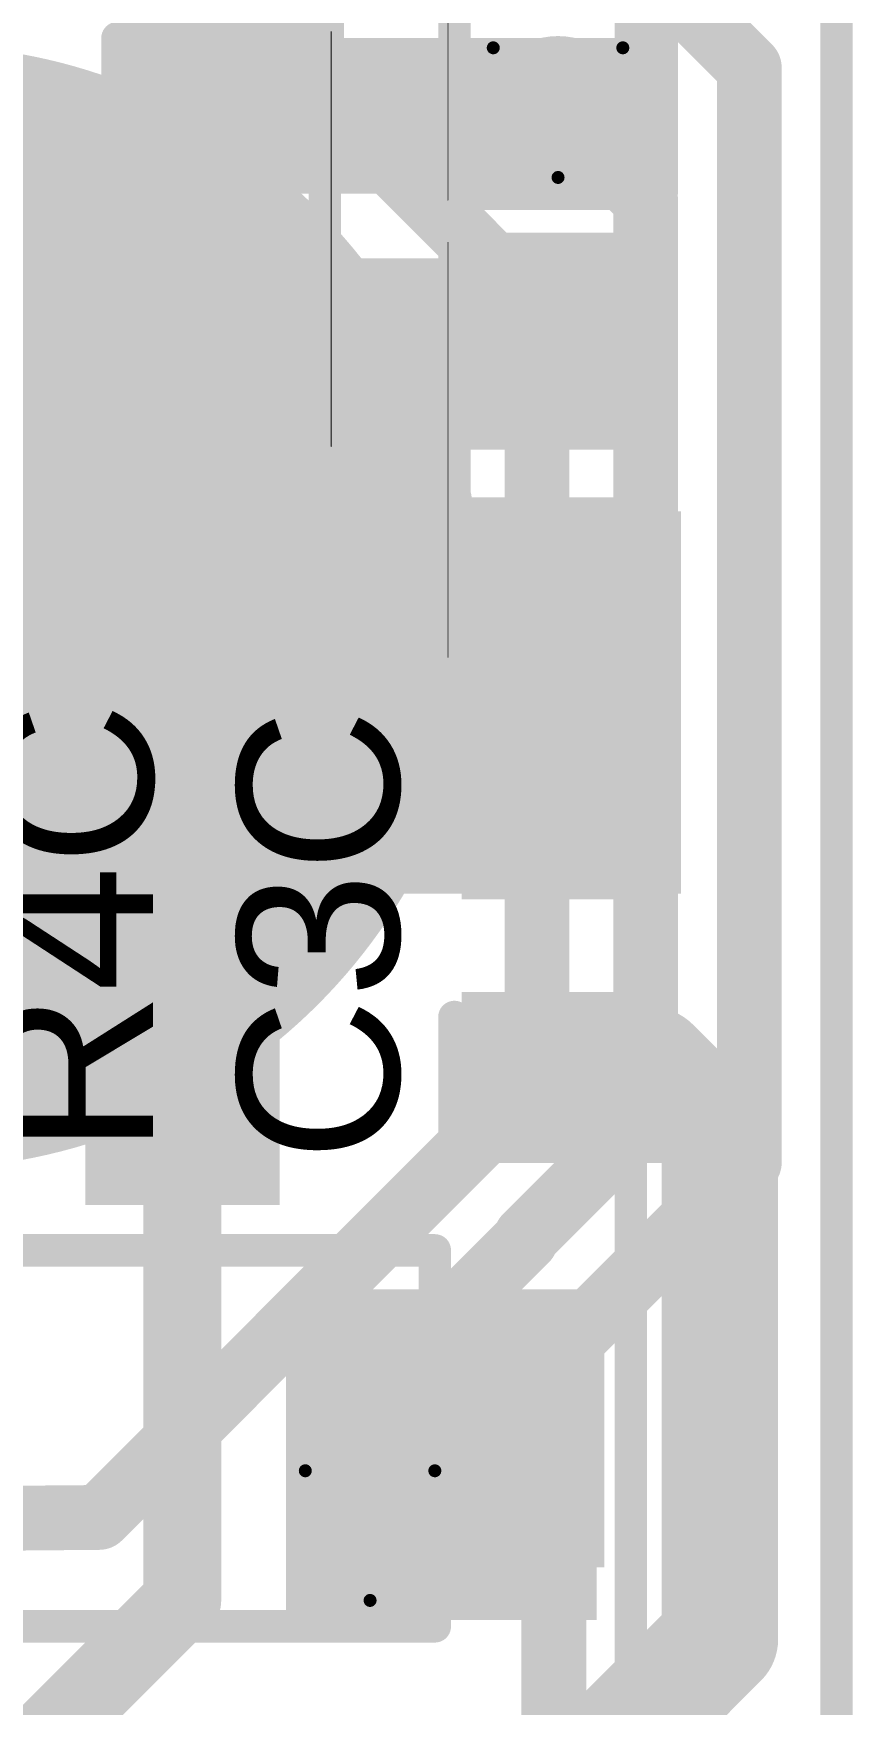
# Model space of a CAD drawing. Header units: inches. Extents: x -3.9 to 9.5, y -7 to 2.6.
# Drawn here: x -1.6631 to -1.5366, y -5.0218 to -4.7641 of the extents above; entities that cross this region are included whole.
import ezdxf

# ---------------------------------------------------------------- set-up
doc = ezdxf.new("R2010")
doc.units = ezdxf.units.IN
doc.header["$MEASUREMENT"] = 0
for name, color, linetype in [('Board Outline', 216, 'Continuous'), ('Bottom Layer', 5, 'Continuous'), ('Bottom Overlay', 54, 'Continuous'), ('Bottom Paste', 16, 'Continuous'), ('Bottom Solder', 6, 'Continuous'), ('Drill Drawing', 1, 'Continuous'), ('Top Layer', 1, 'Continuous'), ('Top Overlay', 2, 'Continuous'), ('Top Paste', 8, 'Continuous'), ('Top Solder', 216, 'Continuous'), ('Via Holes', 16, 'Continuous')]:
    doc.layers.add(name, color=color, linetype=linetype)
doc.styles.add('Arial', font='', dxfattribs={"height": 0.2})
doc.styles.get('Arial').set_extended_font_data('Arial')

# ---------------------------------------------------------------- blocks, each defined once
blk = doc.blocks.new('R___0402_158')
at = {"layer": 'Top Layer'}
for points in [[(-0.0275, -0.0125), (-0.0275, 0.0125), (-0.0095, 0.0125), (-0.0095, -0.0125)], [(0.0095, -0.0125), (0.0095, 0.0125), (0.0275, 0.0125), (0.0275, -0.0125)]]:
    blk.add_hatch(color=1, dxfattribs=at).paths.add_polyline_path(points)
at = {"layer": 'Top Paste'}
for points in [[(-0.0275, -0.0125), (-0.0275, 0.0125), (-0.0095, 0.0125), (-0.0095, -0.0125)], [(0.0095, -0.0125), (0.0095, 0.0125), (0.0275, 0.0125), (0.0275, -0.0125)]]:
    blk.add_hatch(color=8, dxfattribs=at).paths.add_polyline_path(points)
at = {"layer": 'Top Solder'}
for points in [[(-0.02967, -0.01467), (-0.02967, 0.01467), (-0.00733, 0.01467), (-0.00733, -0.01467)], [(0.00733, -0.01467), (0.00733, 0.01467), (0.02967, 0.01467), (0.02967, -0.01467)]]:
    blk.add_hatch(color=216, dxfattribs=at).paths.add_polyline_path(points)
at = {"layer": 'Top Overlay'}
for points in [[(-0.031, -0.016, 0.005, 0.005, 0), (-0.031, 0.016, 0.005, 0.005, 0)], [(0.031, 0.016, 0.005, 0.005, 0), (-0.031, 0.016, 0.005, 0.005, 0)], [(0.031, -0.016, 0.005, 0.005, 0), (0.031, 0.016, 0.005, 0.005, 0)], [(0.031, -0.016, 0.005, 0.005, 0), (-0.031, -0.016, 0.005, 0.005, 0)], [(0.032, -0.017, 0.000127, 0.000127, 0), (-0.032, -0.017, 0.000127, 0.000127, 0)]]:
    blk.add_lwpolyline(points, format="xyseb", dxfattribs=at)
for points in [[(-0.03225, 0.016, 0.0025, 0.0025, 1), (-0.02975, 0.016, 0.0025, 0.0025, 1)], [(-0.03225, 0.016, 0.0025, 0.0025, 1), (-0.02975, 0.016, 0.0025, 0.0025, 1)], [(0.02975, 0.016, 0.0025, 0.0025, 1), (0.03225, 0.016, 0.0025, 0.0025, 1)], [(0.02975, 0.016, 0.0025, 0.0025, 1), (0.03225, 0.016, 0.0025, 0.0025, 1)], [(-0.03225, -0.016, 0.0025, 0.0025, 1), (-0.02975, -0.016, 0.0025, 0.0025, 1)], [(-0.03225, -0.016, 0.0025, 0.0025, 1), (-0.02975, -0.016, 0.0025, 0.0025, 1)], [(0.02975, -0.016, 0.0025, 0.0025, 1), (0.03225, -0.016, 0.0025, 0.0025, 1)], [(0.02975, -0.016, 0.0025, 0.0025, 1), (0.03225, -0.016, 0.0025, 0.0025, 1)], [(-0.03203, -0.017, 0.0000635, 0.0000635, 1), (-0.03197, -0.017, 0.0000635, 0.0000635, 1)], [(0.03197, -0.017, 0.0000635, 0.0000635, 1), (0.03203, -0.017, 0.0000635, 0.0000635, 1)]]:
    blk.add_lwpolyline(points, format="xyseb", close=True, dxfattribs=at)
blk = doc.blocks.new('R___0402_165')
at = {"layer": 'Top Layer'}
for points in [[(-0.0275, -0.0125), (-0.0275, 0.0125), (-0.0095, 0.0125), (-0.0095, -0.0125)], [(0.0095, -0.0125), (0.0095, 0.0125), (0.0275, 0.0125), (0.0275, -0.0125)]]:
    blk.add_hatch(color=1, dxfattribs=at).paths.add_polyline_path(points)
at = {"layer": 'Top Paste'}
for points in [[(-0.0275, -0.0125), (-0.0275, 0.0125), (-0.0095, 0.0125), (-0.0095, -0.0125)], [(0.0095, -0.0125), (0.0095, 0.0125), (0.0275, 0.0125), (0.0275, -0.0125)]]:
    blk.add_hatch(color=8, dxfattribs=at).paths.add_polyline_path(points)
at = {"layer": 'Top Solder'}
for points in [[(-0.02967, -0.01467), (-0.02967, 0.01467), (-0.00733, 0.01467), (-0.00733, -0.01467)], [(0.00733, -0.01467), (0.00733, 0.01467), (0.02967, 0.01467), (0.02967, -0.01467)]]:
    blk.add_hatch(color=216, dxfattribs=at).paths.add_polyline_path(points)
at = {"layer": 'Top Overlay'}
for points in [[(-0.031, 0.016, 0.005, 0.005, 0), (-0.031, -0.016, 0.005, 0.005, 0)], [(-0.031, 0.016, 0.005, 0.005, 0), (0.031, 0.016, 0.005, 0.005, 0)], [(0.031, 0.016, 0.005, 0.005, 0), (0.031, -0.016, 0.005, 0.005, 0)], [(-0.031, -0.016, 0.005, 0.005, 0), (0.031, -0.016, 0.005, 0.005, 0)], [(-0.032, -0.017, 0.000127, 0.000127, 0), (0.032, -0.017, 0.000127, 0.000127, 0)]]:
    blk.add_lwpolyline(points, format="xyseb", dxfattribs=at)
for points in [[(-0.03225, 0.016, 0.0025, 0.0025, 1), (-0.02975, 0.016, 0.0025, 0.0025, 1)], [(-0.03225, 0.016, 0.0025, 0.0025, 1), (-0.02975, 0.016, 0.0025, 0.0025, 1)], [(0.02975, 0.016, 0.0025, 0.0025, 1), (0.03225, 0.016, 0.0025, 0.0025, 1)], [(0.02975, 0.016, 0.0025, 0.0025, 1), (0.03225, 0.016, 0.0025, 0.0025, 1)], [(-0.03225, -0.016, 0.0025, 0.0025, 1), (-0.02975, -0.016, 0.0025, 0.0025, 1)], [(-0.03225, -0.016, 0.0025, 0.0025, 1), (-0.02975, -0.016, 0.0025, 0.0025, 1)], [(0.02975, -0.016, 0.0025, 0.0025, 1), (0.03225, -0.016, 0.0025, 0.0025, 1)], [(0.02975, -0.016, 0.0025, 0.0025, 1), (0.03225, -0.016, 0.0025, 0.0025, 1)], [(-0.03203, -0.017, 0.0000635, 0.0000635, 1), (-0.03197, -0.017, 0.0000635, 0.0000635, 1)], [(0.03197, -0.017, 0.0000635, 0.0000635, 1), (0.03203, -0.017, 0.0000635, 0.0000635, 1)]]:
    blk.add_lwpolyline(points, format="xyseb", close=True, dxfattribs=at)
blk = doc.blocks.new('R___0402_172')
at = {"layer": 'Top Layer'}
for points in [[(-0.0275, -0.0125), (-0.0275, 0.0125), (-0.0095, 0.0125), (-0.0095, -0.0125)], [(0.0095, -0.0125), (0.0095, 0.0125), (0.0275, 0.0125), (0.0275, -0.0125)]]:
    blk.add_hatch(color=1, dxfattribs=at).paths.add_polyline_path(points)
at = {"layer": 'Top Paste'}
for points in [[(-0.0275, -0.0125), (-0.0275, 0.0125), (-0.0095, 0.0125), (-0.0095, -0.0125)], [(0.0095, -0.0125), (0.0095, 0.0125), (0.0275, 0.0125), (0.0275, -0.0125)]]:
    blk.add_hatch(color=8, dxfattribs=at).paths.add_polyline_path(points)
at = {"layer": 'Top Solder'}
for points in [[(-0.02967, -0.01467), (-0.02967, 0.01467), (-0.00733, 0.01467), (-0.00733, -0.01467)], [(0.00733, -0.01467), (0.00733, 0.01467), (0.02967, 0.01467), (0.02967, -0.01467)]]:
    blk.add_hatch(color=216, dxfattribs=at).paths.add_polyline_path(points)
at = {"layer": 'Top Overlay'}
for points in [[(-0.031, -0.016, 0.005, 0.005, 0), (-0.031, 0.016, 0.005, 0.005, 0)], [(0.031, 0.016, 0.005, 0.005, 0), (-0.031, 0.016, 0.005, 0.005, 0)], [(0.031, -0.016, 0.005, 0.005, 0), (0.031, 0.016, 0.005, 0.005, 0)], [(0.031, -0.016, 0.005, 0.005, 0), (-0.031, -0.016, 0.005, 0.005, 0)], [(0.032, -0.017, 0.000127, 0.000127, 0), (-0.032, -0.017, 0.000127, 0.000127, 0)]]:
    blk.add_lwpolyline(points, format="xyseb", dxfattribs=at)
for points in [[(-0.03225, 0.016, 0.0025, 0.0025, 1), (-0.02975, 0.016, 0.0025, 0.0025, 1)], [(-0.03225, 0.016, 0.0025, 0.0025, 1), (-0.02975, 0.016, 0.0025, 0.0025, 1)], [(0.02975, 0.016, 0.0025, 0.0025, 1), (0.03225, 0.016, 0.0025, 0.0025, 1)], [(0.02975, 0.016, 0.0025, 0.0025, 1), (0.03225, 0.016, 0.0025, 0.0025, 1)], [(-0.03225, -0.016, 0.0025, 0.0025, 1), (-0.02975, -0.016, 0.0025, 0.0025, 1)], [(-0.03225, -0.016, 0.0025, 0.0025, 1), (-0.02975, -0.016, 0.0025, 0.0025, 1)], [(0.02975, -0.016, 0.0025, 0.0025, 1), (0.03225, -0.016, 0.0025, 0.0025, 1)], [(0.02975, -0.016, 0.0025, 0.0025, 1), (0.03225, -0.016, 0.0025, 0.0025, 1)], [(-0.03203, -0.017, 0.0000635, 0.0000635, 1), (-0.03197, -0.017, 0.0000635, 0.0000635, 1)], [(0.03197, -0.017, 0.0000635, 0.0000635, 1), (0.03203, -0.017, 0.0000635, 0.0000635, 1)]]:
    blk.add_lwpolyline(points, format="xyseb", close=True, dxfattribs=at)
blk = doc.blocks.new('_EMG________B_200')
at = {"layer": 'Bottom Layer'}
h = blk.add_hatch(color=5, dxfattribs=at)
edge = h.paths.add_edge_path()
edge.add_arc((-0.11417, 0.0005), 0.08268, 90, 270)
edge.add_line((-0.11417, -0.08217), (0.11417, -0.08217))
edge.add_arc((0.11417, 0.0005), 0.08268, 270, 450)
edge.add_line((0.11417, 0.08318), (-0.11417, 0.08318))
at = {"layer": 'Bottom Paste'}
h = blk.add_hatch(color=16, dxfattribs=at)
edge = h.paths.add_edge_path()
edge.add_arc((-0.11417, 0.0005), 0.08268, 90, 270)
edge.add_line((-0.11417, -0.08217), (0.11417, -0.08217))
edge.add_arc((0.11417, 0.0005), 0.08268, 270, 450)
edge.add_line((0.11417, 0.08318), (-0.11417, 0.08318))
at = {"layer": 'Bottom Solder'}
h = blk.add_hatch(color=6, dxfattribs=at)
edge = h.paths.add_edge_path()
edge.add_arc((-0.11417, 0.0005), 0.08668, 90, 270)
edge.add_line((-0.11417, -0.08617), (0.11417, -0.08617))
edge.add_arc((0.11417, 0.0005), 0.08668, 270, 450)
edge.add_line((0.11417, 0.08718), (-0.11417, 0.08718))
at = {"layer": 'Bottom Overlay'}
blk.add_lwpolyline([(0.22375, -0.43172, 0.005, 0.005, 0), (0.22375, 0.43172, 0.005, 0.005, 0)], format="xyseb", dxfattribs=at)
blk = doc.blocks.new('SOD_323_221')
at = {"layer": 'Top Layer'}
for points in [[(-0.02953, -0.01772), (-0.06102, -0.01772), (-0.06102, 0.01772), (-0.02953, 0.01772)], [(0.06102, -0.01772), (0.02953, -0.01772), (0.02953, 0.01772), (0.06102, 0.01772)]]:
    blk.add_hatch(color=1, dxfattribs=at).paths.add_polyline_path(points)
at = {"layer": 'Top Overlay'}
for points in [[(-0.079, 0.019), (-0.036, 0.019), (-0.036, 0.031), (-0.079, 0.031)], [(-0.079, -0.02), (-0.062, -0.02), (-0.062, 0.02), (-0.079, 0.02)], [(-0.079, -0.031), (-0.036, -0.031), (-0.036, -0.019), (-0.079, -0.019)]]:
    blk.add_hatch(color=2, dxfattribs=at).paths.add_polyline_path(points)
at = {"layer": 'Top Paste'}
for points in [[(-0.02953, -0.01772), (-0.06102, -0.01772), (-0.06102, 0.01772), (-0.02953, 0.01772)], [(0.06102, -0.01772), (0.02953, -0.01772), (0.02953, 0.01772), (0.06102, 0.01772)]]:
    blk.add_hatch(color=8, dxfattribs=at).paths.add_polyline_path(points)
at = {"layer": 'Top Solder'}
for points in [[(-0.02736, -0.01988), (-0.06319, -0.01988), (-0.06319, 0.01988), (-0.02736, 0.01988)], [(0.06319, -0.01988), (0.02736, -0.01988), (0.02736, 0.01988), (0.06319, 0.01988)]]:
    blk.add_hatch(color=216, dxfattribs=at).paths.add_polyline_path(points)
at = {"layer": 'Top Overlay'}
for points in [[(-0.036, 0.029, 0.005, 0.005, 0), (0.037, 0.029, 0.005, 0.005, 0)], [(0.037, 0.022, 0.005, 0.005, 0), (0.037, 0.029, 0.005, 0.005, 0)], [(0.037, -0.029, 0.005, 0.005, 0), (0.037, -0.022, 0.005, 0.005, 0)], [(-0.036, -0.029, 0.005, 0.005, 0), (0.037, -0.029, 0.005, 0.005, 0)]]:
    blk.add_lwpolyline(points, format="xyseb", dxfattribs=at)
for points in [[(-0.03725, 0.029, 0.0025, 0.0025, 1), (-0.03475, 0.029, 0.0025, 0.0025, 1)], [(0.03575, 0.029, 0.0025, 0.0025, 1), (0.03825, 0.029, 0.0025, 0.0025, 1)], [(0.03575, 0.029, 0.0025, 0.0025, 1), (0.03825, 0.029, 0.0025, 0.0025, 1)], [(0.03575, 0.022, 0.0025, 0.0025, 1), (0.03825, 0.022, 0.0025, 0.0025, 1)], [(0.03575, -0.022, 0.0025, 0.0025, 1), (0.03825, -0.022, 0.0025, 0.0025, 1)], [(-0.03725, -0.029, 0.0025, 0.0025, 1), (-0.03475, -0.029, 0.0025, 0.0025, 1)], [(0.03575, -0.029, 0.0025, 0.0025, 1), (0.03825, -0.029, 0.0025, 0.0025, 1)], [(0.03575, -0.029, 0.0025, 0.0025, 1), (0.03825, -0.029, 0.0025, 0.0025, 1)]]:
    blk.add_lwpolyline(points, format="xyseb", close=True, dxfattribs=at)
blk = doc.blocks.new('C___0402_249')
at = {"layer": 'Top Layer'}
for points in [[(-0.0275, -0.0125), (-0.0275, 0.0125), (-0.0095, 0.0125), (-0.0095, -0.0125)], [(0.0095, -0.0125), (0.0095, 0.0125), (0.0275, 0.0125), (0.0275, -0.0125)]]:
    blk.add_hatch(color=1, dxfattribs=at).paths.add_polyline_path(points)
at = {"layer": 'Top Paste'}
for points in [[(-0.0275, -0.0125), (-0.0275, 0.0125), (-0.0095, 0.0125), (-0.0095, -0.0125)], [(0.0095, -0.0125), (0.0095, 0.0125), (0.0275, 0.0125), (0.0275, -0.0125)]]:
    blk.add_hatch(color=8, dxfattribs=at).paths.add_polyline_path(points)
at = {"layer": 'Top Solder'}
for points in [[(-0.02986, -0.01486), (-0.02986, 0.01486), (-0.00714, 0.01486), (-0.00714, -0.01486)], [(0.00714, -0.01486), (0.00714, 0.01486), (0.02986, 0.01486), (0.02986, -0.01486)]]:
    blk.add_hatch(color=216, dxfattribs=at).paths.add_polyline_path(points)
at = {"layer": 'Top Overlay'}
for points in [[(-0.031, 0.016, 0.005, 0.005, 0), (-0.011, 0.016, 0.005, 0.005, 0)], [(-0.031, 0.016, 0.005, 0.005, 0), (-0.031, -0.016, 0.005, 0.005, 0)], [(0.011, 0.016, 0.005, 0.005, 0), (0.031, 0.016, 0.005, 0.005, 0)], [(0.031, 0.016, 0.005, 0.005, 0), (0.031, -0.016, 0.005, 0.005, 0)], [(-0.031, -0.016, 0.005, 0.005, 0), (-0.011, -0.016, 0.005, 0.005, 0)], [(0.011, -0.016, 0.005, 0.005, 0), (0.031, -0.016, 0.005, 0.005, 0)]]:
    blk.add_lwpolyline(points, format="xyseb", dxfattribs=at)
for points in [[(-0.03225, 0.016, 0.0025, 0.0025, 1), (-0.02975, 0.016, 0.0025, 0.0025, 1)], [(-0.03225, 0.016, 0.0025, 0.0025, 1), (-0.02975, 0.016, 0.0025, 0.0025, 1)], [(-0.01225, 0.016, 0.0025, 0.0025, 1), (-0.00975, 0.016, 0.0025, 0.0025, 1)], [(0.00975, 0.016, 0.0025, 0.0025, 1), (0.01225, 0.016, 0.0025, 0.0025, 1)], [(0.02975, 0.016, 0.0025, 0.0025, 1), (0.03225, 0.016, 0.0025, 0.0025, 1)], [(0.02975, 0.016, 0.0025, 0.0025, 1), (0.03225, 0.016, 0.0025, 0.0025, 1)], [(-0.03225, -0.016, 0.0025, 0.0025, 1), (-0.02975, -0.016, 0.0025, 0.0025, 1)], [(-0.03225, -0.016, 0.0025, 0.0025, 1), (-0.02975, -0.016, 0.0025, 0.0025, 1)], [(-0.01225, -0.016, 0.0025, 0.0025, 1), (-0.00975, -0.016, 0.0025, 0.0025, 1)], [(0.00975, -0.016, 0.0025, 0.0025, 1), (0.01225, -0.016, 0.0025, 0.0025, 1)], [(0.02975, -0.016, 0.0025, 0.0025, 1), (0.03225, -0.016, 0.0025, 0.0025, 1)], [(0.02975, -0.016, 0.0025, 0.0025, 1), (0.03225, -0.016, 0.0025, 0.0025, 1)]]:
    blk.add_lwpolyline(points, format="xyseb", close=True, dxfattribs=at)

msp = doc.modelspace()

# ---------------------------------------------------------------- hatches: boundary and pattern name
at = {"layer": 'Bottom Layer'}
h = msp.add_hatch(color=5, dxfattribs=at)
edge = h.paths.add_edge_path()
edge.add_arc((-1.58211, -4.77628), 0.01181, 0, 360)
h = msp.add_hatch(color=5, dxfattribs=at)
edge = h.paths.add_edge_path()
edge.add_arc((-1.61113, -4.99578), 0.01181, 0, 360)
at = {"layer": 'Top Layer'}
for points in [[(-1.65013, -4.78878), (-1.56713, -4.78878), (-1.56713, -4.76478), (-1.65013, -4.76478)], [(-1.65511, -4.82828), (-1.56611, -4.82828), (-1.56611, -4.79878), (-1.65511, -4.79878)], [(-1.65511, -4.94478), (-1.62511, -4.94478), (-1.62511, -4.79878), (-1.65511, -4.79878)], [(-1.61011, -4.85778), (-1.56311, -4.85778), (-1.56311, -4.83778), (-1.61011, -4.83778)], [(-1.61011, -4.89678), (-1.56311, -4.89678), (-1.56311, -4.83778), (-1.61011, -4.83778)], [(-1.62413, -5.00878), (-1.57613, -5.00878), (-1.57613, -4.95778), (-1.62413, -4.95778)]]:
    msp.add_hatch(color=1, dxfattribs=at).paths.add_polyline_path(points)
h = msp.add_hatch(color=1, dxfattribs=at)
edge = h.paths.add_edge_path()
edge.add_arc((-1.58211, -4.77628), 0.01181, 0, 360)
h = msp.add_hatch(color=1, dxfattribs=at)
edge = h.paths.add_edge_path()
edge.add_arc((-1.61113, -4.99578), 0.01181, 0, 360)
at = {"layer": 'Via Holes'}
h = msp.add_hatch(color=7, dxfattribs=at)
edge = h.paths.add_edge_path()
edge.add_arc((-1.58211, -4.77628), 0.00591, 0, 360)
h = msp.add_hatch(color=7, dxfattribs=at)
edge = h.paths.add_edge_path()
edge.add_arc((-1.61113, -4.99578), 0.00591, 0, 360)

# ---------------------------------------------------------------- linework, layer by layer
at = {"layer": 'Board Outline'}
msp.add_lwpolyline([(-1.53913, -4.42332, 0.005, 0.005, 0), (-1.53913, -5.28379, 0.005, 0.005, 0)], format="xyseb", dxfattribs=at)
at = {"layer": 'Bottom Layer'}
for points in [[(-1.62013, -4.77178, 0.01, 0.01, 0), (-1.62013, -4.71578, 0.01, 0.01, 0)], [(-1.56313, -4.75878, 0.01, 0.01, 0), (-1.55258, -4.76934, 0.01, 0.01, 0)], [(-1.55258, -4.93823, 0.01, 0.01, 0), (-1.55258, -4.76934, 0.01, 0.01, 0)], [(-1.62013, -4.77178, 0.01, 0.01, 0), (-1.58537, -4.80654, 0.01, 0.01, 0)], [(-1.58211, -4.77628, 0.01, 0.01, 0), (-1.56858, -4.78982, 0.01, 0.01, 0)], [(-1.56858, -4.93123, 0.01, 0.01, 0), (-1.56858, -4.78982, 0.01, 0.01, 0)], [(-1.58537, -4.9254, 0.01, 0.01, 0), (-1.58537, -4.80654, 0.01, 0.01, 0)], [(-1.62713, -4.96716, 0.01, 0.01, 0), (-1.58537, -4.9254, 0.01, 0.01, 0)], [(-1.58705, -4.9497, 0.01, 0.01, 0), (-1.56858, -4.93123, 0.01, 0.01, 0)], [(-1.58276, -4.96841, 0.01, 0.01, 0), (-1.55258, -4.93823, 0.01, 0.01, 0)], [(-1.61113, -4.97416, 0.01, 0.01, 0), (-1.58705, -4.95008, 0.01, 0.01, 0)], [(-1.58705, -4.95008, 0.01, 0.01, 0), (-1.58705, -4.9497, 0.01, 0.01, 0)], [(-1.65296, -4.99298, 0.01, 0.01, 0), (-1.62713, -4.96716, 0.01, 0.01, 0)], [(-1.58276, -5.03016, 0.01, 0.01, 0), (-1.58276, -4.96841, 0.01, 0.01, 0)], [(-1.61113, -4.99578, 0.01, 0.01, 0), (-1.61113, -4.97416, 0.01, 0.01, 0)], [(-1.70815, -4.99346, 0.01, 0.01, 0), (-1.65296, -4.99298, 0.01, 0.01, 0)], [(-1.96613, -5.09928, 0.02, 0.02, -1.34747), (-1.73463, -5.46541, 0.02, 0.02, 0)]]:
    msp.add_lwpolyline(points, format="xyseb", dxfattribs=at)
for points in [[(-1.55508, -4.76934, 0.005, 0.005, 1), (-1.55008, -4.76934, 0.005, 0.005, 1)], [(-1.55508, -4.76934, 0.005, 0.005, 1), (-1.55008, -4.76934, 0.005, 0.005, 1)], [(-1.62263, -4.77178, 0.005, 0.005, 1), (-1.61763, -4.77178, 0.005, 0.005, 1)], [(-1.62263, -4.77178, 0.005, 0.005, 1), (-1.61763, -4.77178, 0.005, 0.005, 1)], [(-1.58461, -4.77628, 0.005, 0.005, 1), (-1.57961, -4.77628, 0.005, 0.005, 1)], [(-1.57108, -4.78982, 0.005, 0.005, 1), (-1.56608, -4.78982, 0.005, 0.005, 1)], [(-1.57108, -4.78982, 0.005, 0.005, 1), (-1.56608, -4.78982, 0.005, 0.005, 1)], [(-1.58787, -4.80654, 0.005, 0.005, 1), (-1.58287, -4.80654, 0.005, 0.005, 1)], [(-1.58787, -4.80654, 0.005, 0.005, 1), (-1.58287, -4.80654, 0.005, 0.005, 1)], [(-1.58787, -4.9254, 0.005, 0.005, 1), (-1.58287, -4.9254, 0.005, 0.005, 1)], [(-1.58787, -4.9254, 0.005, 0.005, 1), (-1.58287, -4.9254, 0.005, 0.005, 1)], [(-1.57108, -4.93123, 0.005, 0.005, 1), (-1.56608, -4.93123, 0.005, 0.005, 1)], [(-1.57108, -4.93123, 0.005, 0.005, 1), (-1.56608, -4.93123, 0.005, 0.005, 1)], [(-1.55508, -4.93823, 0.005, 0.005, 1), (-1.55008, -4.93823, 0.005, 0.005, 1)], [(-1.55508, -4.93823, 0.005, 0.005, 1), (-1.55008, -4.93823, 0.005, 0.005, 1)], [(-1.58955, -4.9497, 0.005, 0.005, 1), (-1.58455, -4.9497, 0.005, 0.005, 1)], [(-1.58955, -4.9497, 0.005, 0.005, 1), (-1.58455, -4.9497, 0.005, 0.005, 1)], [(-1.58955, -4.95008, 0.005, 0.005, 1), (-1.58455, -4.95008, 0.005, 0.005, 1)], [(-1.58955, -4.95008, 0.005, 0.005, 1), (-1.58455, -4.95008, 0.005, 0.005, 1)], [(-1.62963, -4.96716, 0.005, 0.005, 1), (-1.62463, -4.96716, 0.005, 0.005, 1)], [(-1.62963, -4.96716, 0.005, 0.005, 1), (-1.62463, -4.96716, 0.005, 0.005, 1)], [(-1.58526, -4.96841, 0.005, 0.005, 1), (-1.58026, -4.96841, 0.005, 0.005, 1)], [(-1.58526, -4.96841, 0.005, 0.005, 1), (-1.58026, -4.96841, 0.005, 0.005, 1)], [(-1.61363, -4.97416, 0.005, 0.005, 1), (-1.60863, -4.97416, 0.005, 0.005, 1)], [(-1.61363, -4.97416, 0.005, 0.005, 1), (-1.60863, -4.97416, 0.005, 0.005, 1)], [(-1.65546, -4.99298, 0.005, 0.005, 1), (-1.65046, -4.99298, 0.005, 0.005, 1)], [(-1.65546, -4.99298, 0.005, 0.005, 1), (-1.65046, -4.99298, 0.005, 0.005, 1)], [(-1.61363, -4.99578, 0.005, 0.005, 1), (-1.60863, -4.99578, 0.005, 0.005, 1)]]:
    msp.add_lwpolyline(points, format="xyseb", close=True, dxfattribs=at)
at = {"layer": 'Drill Drawing'}
for points in [[(-1.59211, -4.76628, 0.002, 0.002, 0), (-1.57211, -4.76628, 0.002, 0.002, 0)], [(-1.59211, -4.76628, 0.002, 0.002, 0), (-1.58211, -4.78628, 0.002, 0.002, 0)], [(-1.58211, -4.78628, 0.002, 0.002, 0), (-1.57211, -4.76628, 0.002, 0.002, 0)], [(-1.62113, -4.98578, 0.002, 0.002, 0), (-1.60113, -4.98578, 0.002, 0.002, 0)], [(-1.62113, -4.98578, 0.002, 0.002, 0), (-1.61113, -5.00578, 0.002, 0.002, 0)], [(-1.61113, -5.00578, 0.002, 0.002, 0), (-1.60113, -4.98578, 0.002, 0.002, 0)]]:
    msp.add_lwpolyline(points, format="xyseb", dxfattribs=at)
for points in [[(-1.59261, -4.76628, 0.001, 0.001, 1), (-1.59161, -4.76628, 0.001, 0.001, 1)], [(-1.59261, -4.76628, 0.001, 0.001, 1), (-1.59161, -4.76628, 0.001, 0.001, 1)], [(-1.57261, -4.76628, 0.001, 0.001, 1), (-1.57161, -4.76628, 0.001, 0.001, 1)], [(-1.57261, -4.76628, 0.001, 0.001, 1), (-1.57161, -4.76628, 0.001, 0.001, 1)], [(-1.58261, -4.78628, 0.001, 0.001, 1), (-1.58161, -4.78628, 0.001, 0.001, 1)], [(-1.58261, -4.78628, 0.001, 0.001, 1), (-1.58161, -4.78628, 0.001, 0.001, 1)], [(-1.62163, -4.98578, 0.001, 0.001, 1), (-1.62063, -4.98578, 0.001, 0.001, 1)], [(-1.62163, -4.98578, 0.001, 0.001, 1), (-1.62063, -4.98578, 0.001, 0.001, 1)], [(-1.60163, -4.98578, 0.001, 0.001, 1), (-1.60063, -4.98578, 0.001, 0.001, 1)], [(-1.60163, -4.98578, 0.001, 0.001, 1), (-1.60063, -4.98578, 0.001, 0.001, 1)], [(-1.61163, -5.00578, 0.001, 0.001, 1), (-1.61063, -5.00578, 0.001, 0.001, 1)], [(-1.61163, -5.00578, 0.001, 0.001, 1), (-1.61063, -5.00578, 0.001, 0.001, 1)]]:
    msp.add_lwpolyline(points, format="xyseb", close=True, dxfattribs=at)
at = {"layer": 'Top Layer'}
for points in [[(-1.67531, -4.78097, 0.01, 0.01, 0), (-1.63605, -4.82023, 0.01, 0.01, 0)], [(-1.64011, -5.00578, 0.012, 0.012, 0), (-1.64011, -4.83578, 0.012, 0.012, 0)], [(-1.58211, -4.92328, 0.018, 0.018, 0), (-1.56768, -4.92328, 0.018, 0.018, 0)], [(-1.56768, -4.92328, 0.018, 0.018, 0), (-1.55713, -4.93383, 0.018, 0.018, 0)], [(-1.55713, -5.01178, 0.018, 0.018, 0), (-1.55713, -4.93383, 0.018, 0.018, 0)], [(-1.60361, -4.9935, 0.01, 0.01, 0), (-1.59286, -4.98275, 0.01, 0.01, 0)], [(-1.59286, -4.98275, 0.01, 0.01, 0), (-1.59286, -4.98078, 0.01, 0.01, 0)], [(-1.61113, -4.99578, 0.01, 0.01, 0), (-1.60885, -4.9935, 0.01, 0.01, 0)], [(-1.60885, -4.9935, 0.01, 0.01, 0), (-1.60361, -4.9935, 0.01, 0.01, 0)], [(-1.67111, -5.03678, 0.012, 0.012, 0), (-1.64011, -5.00578, 0.012, 0.012, 0)], [(-1.61113, -5.06578, 0.018, 0.018, 0), (-1.55713, -5.01178, 0.018, 0.018, 0)]]:
    msp.add_lwpolyline(points, format="xyseb", dxfattribs=at)
for points in [[(-1.63855, -4.82023, 0.005, 0.005, 1), (-1.63355, -4.82023, 0.005, 0.005, 1)], [(-1.64311, -4.83578, 0.006, 0.006, 1), (-1.63711, -4.83578, 0.006, 0.006, 1)], [(-1.58661, -4.92328, 0.009, 0.009, 1), (-1.57761, -4.92328, 0.009, 0.009, 1)], [(-1.57218, -4.92328, 0.009, 0.009, 1), (-1.56318, -4.92328, 0.009, 0.009, 1)], [(-1.57218, -4.92328, 0.009, 0.009, 1), (-1.56318, -4.92328, 0.009, 0.009, 1)], [(-1.56163, -4.93383, 0.009, 0.009, 1), (-1.55263, -4.93383, 0.009, 0.009, 1)], [(-1.56163, -4.93383, 0.009, 0.009, 1), (-1.55263, -4.93383, 0.009, 0.009, 1)], [(-1.59536, -4.98078, 0.005, 0.005, 1), (-1.59036, -4.98078, 0.005, 0.005, 1)], [(-1.59536, -4.98275, 0.005, 0.005, 1), (-1.59036, -4.98275, 0.005, 0.005, 1)], [(-1.59536, -4.98275, 0.005, 0.005, 1), (-1.59036, -4.98275, 0.005, 0.005, 1)], [(-1.61135, -4.9935, 0.005, 0.005, 1), (-1.60635, -4.9935, 0.005, 0.005, 1)], [(-1.61135, -4.9935, 0.005, 0.005, 1), (-1.60635, -4.9935, 0.005, 0.005, 1)], [(-1.60611, -4.9935, 0.005, 0.005, 1), (-1.60111, -4.9935, 0.005, 0.005, 1)], [(-1.60611, -4.9935, 0.005, 0.005, 1), (-1.60111, -4.9935, 0.005, 0.005, 1)], [(-1.61363, -4.99578, 0.005, 0.005, 1), (-1.60863, -4.99578, 0.005, 0.005, 1)], [(-1.64311, -5.00578, 0.006, 0.006, 1), (-1.63711, -5.00578, 0.006, 0.006, 1)], [(-1.64311, -5.00578, 0.006, 0.006, 1), (-1.63711, -5.00578, 0.006, 0.006, 1)], [(-1.56163, -5.01178, 0.009, 0.009, 1), (-1.55263, -5.01178, 0.009, 0.009, 1)], [(-1.56163, -5.01178, 0.009, 0.009, 1), (-1.55263, -5.01178, 0.009, 0.009, 1)]]:
    msp.add_lwpolyline(points, format="xyseb", close=True, dxfattribs=at)

# ---------------------------------------------------------------- block references
for name, p in [('_EMG________B_200', (-1.79462, -4.85305)), ('SOD_323_221', (-1.63813, -4.98078))]:
    msp.add_blockref(name, p)
for name, p, rotation in [('R___0402_172', (-1.58211, -4.75778), 270), ('R___0402_165', (-1.63413, -4.79578), 90), ('R___0402_158', (-1.58211, -4.82828), 270), ('C___0402_249', (-1.58211, -4.90478), 90)]:
    msp.add_blockref(name, p, dxfattribs=dict(rotation=rotation))

# ---------------------------------------------------------------- texts
at = {"layer": 'Top Overlay', "style": 'Arial'}
for s, p in [('R4C', (-1.64464, -4.93711)), ('C3C', (-1.60664, -4.93811))]:
    msp.add_text(s, height=0.025, rotation=90, dxfattribs=at).set_placement(p)

doc.saveas('drawing.dxf')
